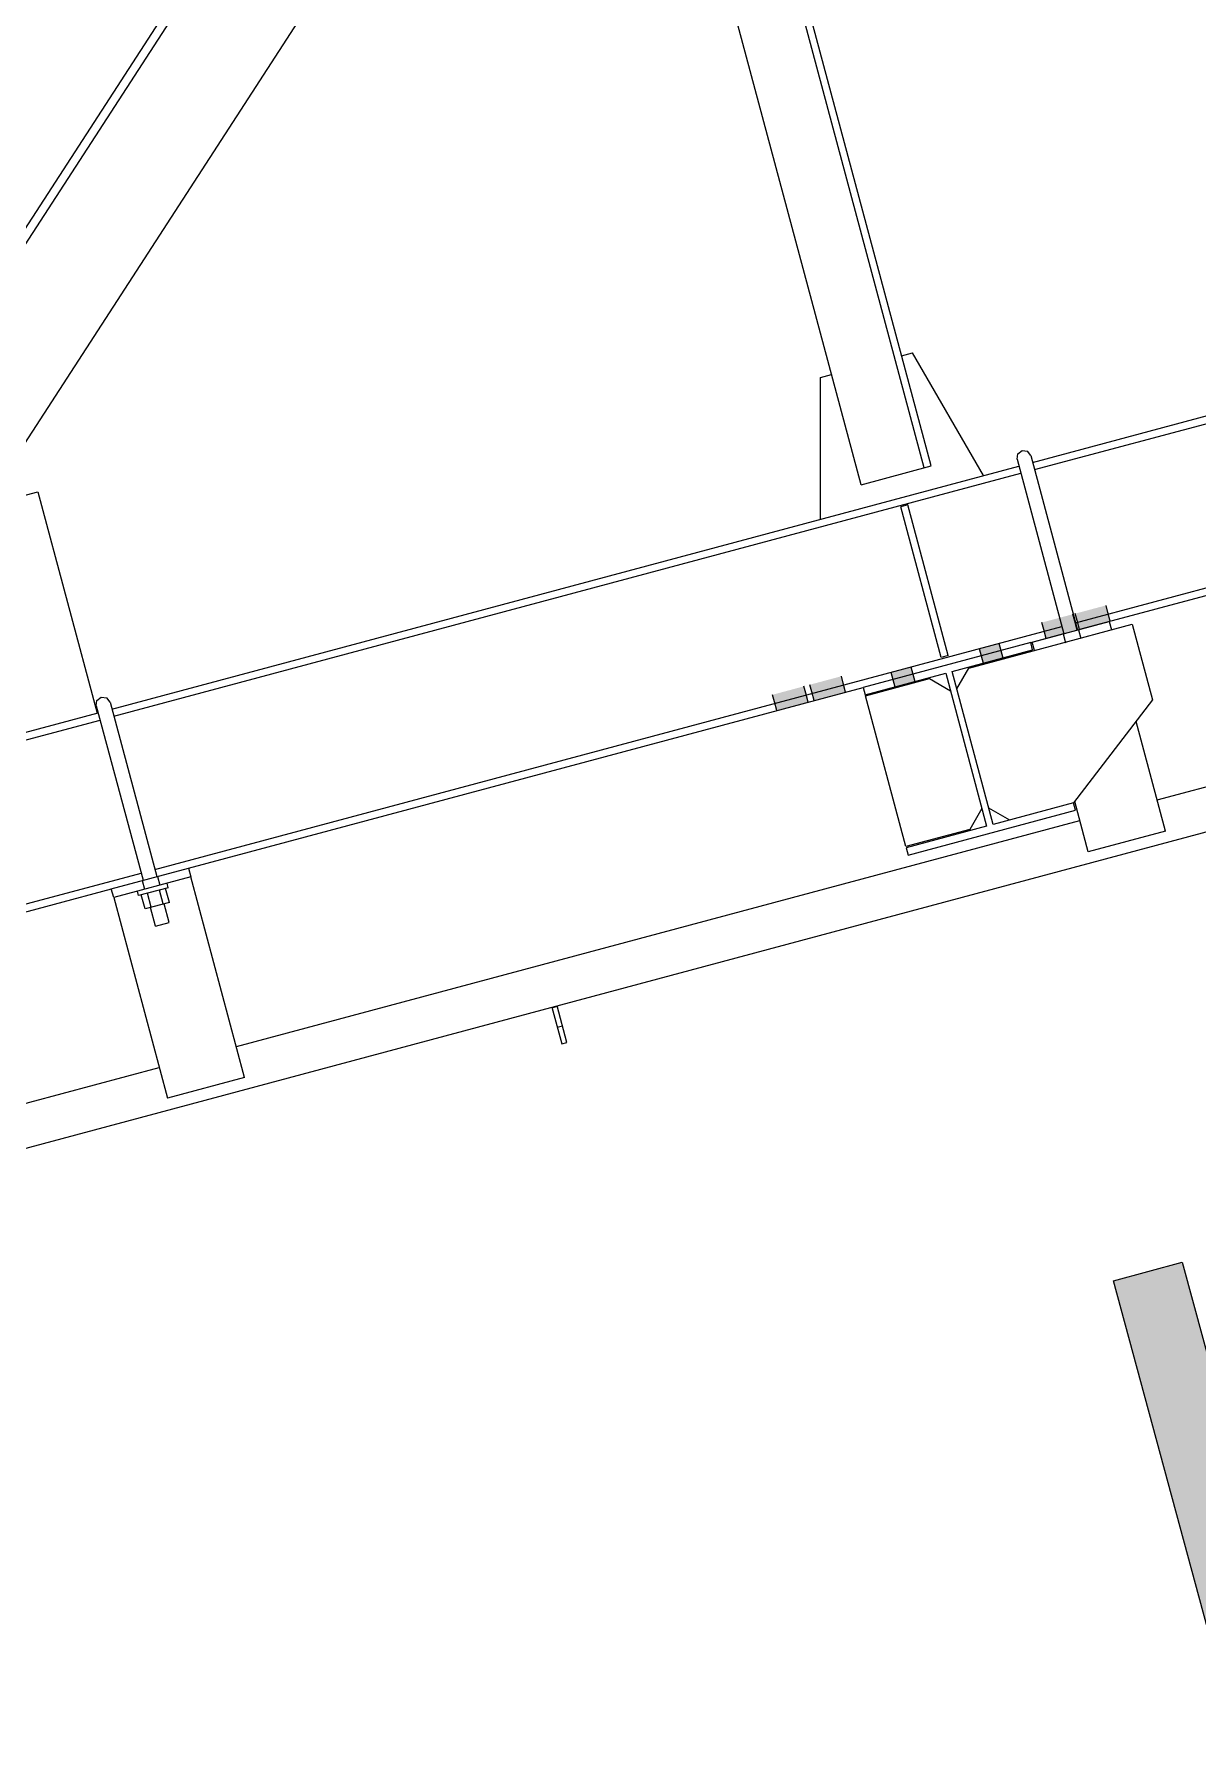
# Model space of a CAD drawing. Header units: millimetres. Extents: x -753 to 90, y 56274 to 56868.
# Drawn here: x -384.25 to -363.86, y 56698.35 to 56728.24 of the extents above; entities that cross this region are included whole.
import ezdxf

# ---------------------------------------------------------------- set-up
doc = ezdxf.new("R2010")
doc.units = ezdxf.units.MM
doc.linetypes.add('XKITLINE00', pattern=[0])
doc.linetypes.add('XKITLINE02', pattern=[4, 2, -2])
for name, color, linetype, lineweight in [('Corte', 7, 'Continuous', 0), ('Parafuso', 3, 'Continuous', 0), ('Peça', 2, 'Continuous', 0)]:
    doc.layers.add(name, color=color, linetype=linetype, lineweight=lineweight)

# ---------------------------------------------------------------- blocks, each defined once
blk = doc.blocks.new('*A493')
at = {"layer": 'Peça', "color": 1, "linetype": 'XKITLINE00', "lineweight": 0}
for p, q in [((-367.874, 56717.133), (-365.014, 56717.899)), ((-365.014, 56717.899), (-364.659, 56716.574)), ((-368.087, 56716.766), (-367.874, 56717.133)), ((-364.659, 56716.574), (-366.039, 56714.772)), ((-367.529, 56714.683), (-367.161, 56714.471))]:
    blk.add_line(p, q, dxfattribs=at)
blk = doc.blocks.new('*A570')
at = {"layer": 'Parafuso'}
for points in [[(-367.347, 56717.568), (-367.313, 56717.441), (-367.661, 56717.348), (-367.695, 56717.475)], [(-367.347, 56717.568), (-367.313, 56717.441), (-367.661, 56717.348), (-367.695, 56717.475)], [(-367.313, 56717.441), (-367.279, 56717.313), (-367.627, 56717.22), (-367.661, 56717.348)], [(-367.313, 56717.441), (-367.279, 56717.313), (-367.627, 56717.22), (-367.661, 56717.348)], [(-368.893, 56717.154), (-368.858, 56717.027), (-369.206, 56716.933), (-369.24, 56717.061)], [(-368.893, 56717.154), (-368.858, 56717.027), (-369.206, 56716.933), (-369.24, 56717.061)], [(-368.858, 56717.027), (-368.824, 56716.899), (-369.172, 56716.806), (-369.206, 56716.934)], [(-368.858, 56717.027), (-368.824, 56716.899), (-369.172, 56716.806), (-369.206, 56716.934)]]:
    blk.add_hatch(color=7, dxfattribs=at).paths.add_polyline_path(points, flags=17)
at = {"layer": 'Parafuso', "color": 7, "linetype": 'XKITLINE00', "lineweight": 0}
for p, q in [((-367.347, 56717.568), (-367.313, 56717.441)), ((-367.347, 56717.568), (-367.313, 56717.441)), ((-367.695, 56717.475), (-367.661, 56717.348)), ((-367.695, 56717.475), (-367.661, 56717.348)), ((-367.661, 56717.348), (-367.627, 56717.22)), ((-367.661, 56717.348), (-367.627, 56717.22)), ((-367.313, 56717.441), (-367.279, 56717.313)), ((-367.313, 56717.441), (-367.279, 56717.313)), ((-369.24, 56717.061), (-369.206, 56716.933)), ((-369.24, 56717.061), (-369.206, 56716.933)), ((-368.893, 56717.154), (-368.858, 56717.027)), ((-368.893, 56717.154), (-368.858, 56717.027)), ((-368.858, 56717.027), (-368.824, 56716.899)), ((-368.858, 56717.027), (-368.824, 56716.899)), ((-369.206, 56716.934), (-369.172, 56716.806)), ((-369.206, 56716.934), (-369.172, 56716.806))]:
    blk.add_line(p, q, dxfattribs=at)
blk = doc.blocks.new('*A573')
at = {"layer": 'Peça', "color": 1, "linetype": 'XKITLINE00', "lineweight": 0}
for p, q in [((-369.688, 56716.647), (-368.566, 56716.948)), ((-368.566, 56716.948), (-368.199, 56716.736)), ((-368.98, 56714.004), (-369.688, 56716.647)), ((-367.646, 56714.672), (-367.858, 56714.305)), ((-367.858, 56714.305), (-368.98, 56714.004))]:
    blk.add_line(p, q, dxfattribs=at)
blk = doc.blocks.new('*A574')
at = {"layer": 'Parafuso'}
for points in [[(-367.347, 56717.568), (-367.313, 56717.441), (-367.661, 56717.348), (-367.695, 56717.475)], [(-367.347, 56717.568), (-367.313, 56717.441), (-367.661, 56717.348), (-367.695, 56717.475)], [(-367.313, 56717.441), (-367.279, 56717.313), (-367.627, 56717.22), (-367.661, 56717.348)], [(-367.313, 56717.441), (-367.279, 56717.313), (-367.627, 56717.22), (-367.661, 56717.348)], [(-368.893, 56717.154), (-368.858, 56717.027), (-369.206, 56716.933), (-369.24, 56717.061)], [(-368.893, 56717.154), (-368.858, 56717.027), (-369.206, 56716.933), (-369.24, 56717.061)], [(-368.858, 56717.027), (-368.824, 56716.899), (-369.172, 56716.806), (-369.206, 56716.934)], [(-368.858, 56717.027), (-368.824, 56716.899), (-369.172, 56716.806), (-369.206, 56716.934)]]:
    blk.add_hatch(color=7, dxfattribs=at).paths.add_polyline_path(points, flags=17)
at = {"layer": 'Parafuso', "color": 7, "linetype": 'XKITLINE00', "lineweight": 0}
for p, q in [((-367.347, 56717.568), (-367.313, 56717.441)), ((-367.347, 56717.568), (-367.313, 56717.441)), ((-367.695, 56717.475), (-367.661, 56717.348)), ((-367.695, 56717.475), (-367.661, 56717.348)), ((-367.661, 56717.348), (-367.627, 56717.22)), ((-367.661, 56717.348), (-367.627, 56717.22)), ((-367.313, 56717.441), (-367.279, 56717.313)), ((-367.313, 56717.441), (-367.279, 56717.313)), ((-369.24, 56717.061), (-369.206, 56716.933)), ((-369.24, 56717.061), (-369.206, 56716.933)), ((-368.893, 56717.154), (-368.858, 56717.027)), ((-368.893, 56717.154), (-368.858, 56717.027)), ((-368.858, 56717.027), (-368.824, 56716.899)), ((-368.858, 56717.027), (-368.824, 56716.899)), ((-369.206, 56716.934), (-369.172, 56716.806)), ((-369.206, 56716.934), (-369.172, 56716.806))]:
    blk.add_line(p, q, dxfattribs=at)
blk = doc.blocks.new('*A575')
at = {"layer": 'Peça', "color": 1, "linetype": 'XKITLINE00', "lineweight": 0}
for p, q in [((-366.791, 56717.581), (-369.728, 56716.794)), ((-366.757, 56717.453), (-366.791, 56717.581)), ((-368.169, 56717.075), (-366.757, 56717.453)), ((-369.694, 56716.666), (-368.281, 56717.045)), ((-368.281, 56717.045), (-367.563, 56714.363)), ((-367.451, 56714.393), (-368.169, 56717.075)), ((-369.728, 56716.794), (-369.694, 56716.666)), ((-368.941, 56713.857), (-366.005, 56714.644)), ((-366.039, 56714.772), (-367.451, 56714.393)), ((-366.005, 56714.644), (-366.039, 56714.772)), ((-367.563, 56714.363), (-368.975, 56713.985)), ((-368.975, 56713.985), (-368.941, 56713.857))]:
    blk.add_line(p, q, dxfattribs=at)
blk = doc.blocks.new('*A576')
at = {"layer": 'Peça', "color": 1, "linetype": 'XKITLINE00', "lineweight": 0}
for p, q in [((-368.946, 56719.993), (-369.068, 56719.96)), ((-368.36, 56717.318), (-369.068, 56719.96)), ((-368.238, 56717.35), (-368.946, 56719.993)), ((-368.238, 56717.35), (-368.36, 56717.318))]:
    blk.add_line(p, q, dxfattribs=at)
blk = doc.blocks.new('*A1311')
at = {"layer": 'Peça', "color": 1, "linetype": 'XKITLINE00', "lineweight": 0}
for p, q in [((-366.757, 56720.737), (-344.436, 56726.718)), ((-366.723, 56720.61), (-344.402, 56726.59)), ((-366.004, 56717.928), (-343.684, 56723.909)), ((-365.97, 56717.801), (-344.205, 56723.632)), ((-382.888, 56716.415), (-366.998, 56720.672)), ((-382.854, 56716.287), (-366.964, 56720.545)), ((-382.136, 56713.606), (-366.246, 56717.863)), ((-366.791, 56717.58), (-366.211, 56717.736)), ((-381.546, 56713.627), (-369.728, 56716.794)), ((-393.138, 56713.668), (-383.13, 56716.35)), ((-393.104, 56713.541), (-383.095, 56716.222)), ((-392.386, 56710.859), (-382.377, 56713.541)), ((-392.351, 56710.732), (-382.898, 56713.265))]:
    blk.add_line(p, q, dxfattribs=at)
blk = doc.blocks.new('*A1353')
at = {"layer": 'Parafuso'}
for points in [[(-365.472, 56718.231), (-365.439, 56718.109), (-365.98, 56717.964), (-366.012, 56718.086)], [(-366.053, 56718.076), (-366.02, 56717.953), (-366.561, 56717.808), (-366.594, 56717.931)], [(-366.02, 56717.953), (-365.979, 56717.798), (-366.52, 56717.653), (-366.561, 56717.808)], [(-365.439, 56718.109), (-365.398, 56717.954), (-365.938, 56717.809), (-365.98, 56717.964)]]:
    blk.add_hatch(color=7, dxfattribs=at).paths.add_polyline_path(points, flags=17)
at = {"layer": 'Parafuso', "color": 7, "linetype": 'XKITLINE00', "lineweight": 0}
for p, q in [((-365.439, 56718.109), (-365.472, 56718.231)), ((-366.561, 56717.808), (-366.594, 56717.931)), ((-366.02, 56717.953), (-366.053, 56718.076)), ((-365.979, 56717.798), (-366.02, 56717.953)), ((-365.98, 56717.964), (-366.012, 56718.086)), ((-365.938, 56717.809), (-365.98, 56717.964)), ((-365.398, 56717.954), (-365.439, 56718.109)), ((-366.52, 56717.653), (-366.561, 56717.808))]:
    blk.add_line(p, q, dxfattribs=at)
blk = doc.blocks.new('*A1355')
at = {"layer": 'Parafuso'}
for points in [[(-370.628, 56716.718), (-370.66, 56716.841), (-370.109, 56716.989), (-370.076, 56716.866)], [(-371.282, 56716.543), (-371.315, 56716.665), (-370.764, 56716.813), (-370.731, 56716.691)], [(-371.241, 56716.388), (-371.282, 56716.543), (-370.731, 56716.691), (-370.69, 56716.536)], [(-370.586, 56716.564), (-370.628, 56716.718), (-370.076, 56716.866), (-370.035, 56716.712)]]:
    blk.add_hatch(color=7, dxfattribs=at).paths.add_polyline_path(points, flags=17)
at = {"layer": 'Parafuso', "color": 7, "linetype": 'XKITLINE00', "lineweight": 0}
for p, q in [((-370.076, 56716.866), (-370.109, 56716.989)), ((-371.282, 56716.543), (-371.315, 56716.665)), ((-370.731, 56716.691), (-370.764, 56716.813)), ((-370.69, 56716.536), (-370.731, 56716.691)), ((-370.628, 56716.718), (-370.66, 56716.841)), ((-370.586, 56716.564), (-370.628, 56716.718)), ((-370.035, 56716.712), (-370.076, 56716.866)), ((-371.241, 56716.388), (-371.282, 56716.543))]:
    blk.add_line(p, q, dxfattribs=at)
blk = doc.blocks.new('*A1366')
at = {"layer": 'Peça', "color": 1, "linetype": 'XKITLINE00', "lineweight": 0}
for p, q in [((-367.03, 56720.791), (-367.018, 56720.886)), ((-367.018, 56720.886), (-366.942, 56720.944)), ((-366.942, 56720.944), (-366.847, 56720.932)), ((-366.789, 56720.856), (-366.847, 56720.932)), ((-366.789, 56720.856), (-365.969, 56717.799)), ((-367.03, 56720.791), (-366.211, 56717.734))]:
    blk.add_line(p, q, dxfattribs=at)
blk = doc.blocks.new('*A1371')
at = {"layer": 'Peça', "color": 1, "linetype": 'XKITLINE00', "lineweight": 0}
for p, q in [((-342.015, 56720.867), (-340.851, 56721.179)), ((-340.851, 56721.179), (-340.654, 56720.443)), ((-386.601, 56708.132), (-340.654, 56720.443)), ((-364.577, 56714.822), (-343.367, 56720.505)), ((-380.708, 56710.5), (-365.929, 56714.459)), ((-386.798, 56708.868), (-382.06, 56710.137)), ((-386.798, 56708.868), (-386.601, 56708.132))]:
    blk.add_line(p, q, dxfattribs=at)
blk = doc.blocks.new('*A1379')
at = {"layer": 'Peça', "color": 1, "linetype": 'XKITLINE00', "lineweight": 0}
for p, q in [((-377.144, 56736.046), (-389.832, 56716.475)), ((-389.699, 56716.389), (-377.011, 56735.96)), ((-375.432, 56734.936), (-377.144, 56736.046)), ((-375.432, 56734.936), (-388.12, 56715.365)), ((-388.12, 56715.365), (-389.832, 56716.475))]:
    blk.add_line(p, q, dxfattribs=at)
blk = doc.blocks.new('*A1380')
at = {"layer": 'Peça', "color": 1, "linetype": 'XKITLINE00', "lineweight": 0}
for p, q in [((-385.137, 56719.967), (-384.188, 56720.221)), ((-384.188, 56720.221), (-383.149, 56716.345)), ((-391.067, 56718.378), (-388.079, 56719.179)), ((-390.105, 56714.791), (-389.738, 56714.579))]:
    blk.add_line(p, q, dxfattribs=at)
blk = doc.blocks.new('*A1384')
at = {"layer": 'Peça', "color": 1, "linetype": 'XKITLINE00', "lineweight": 0}
for p, q in [((-374.194, 56736.882), (-372.967, 56737.211)), ((-368.659, 56720.641), (-373.09, 56737.178)), ((-368.536, 56720.674), (-372.967, 56737.211)), ((-369.763, 56720.346), (-374.194, 56736.882)), ((-369.763, 56720.346), (-368.536, 56720.674))]:
    blk.add_line(p, q, dxfattribs=at)
blk = doc.blocks.new('*A1677')
at = {"layer": 'Peça', "color": 1, "linetype": 'XKITLINE00', "lineweight": 0}
for p, q in [((-383.162, 56716.472), (-383.15, 56716.567)), ((-383.162, 56716.472), (-382.343, 56713.415)), ((-383.15, 56716.567), (-383.074, 56716.625)), ((-383.074, 56716.625), (-382.979, 56716.613)), ((-382.921, 56716.537), (-382.979, 56716.613)), ((-382.921, 56716.537), (-382.102, 56713.48)), ((-382.127, 56712.608), (-382.215, 56712.938)), ((-381.886, 56712.673), (-381.974, 56713.002)), ((-382.127, 56712.608), (-381.886, 56712.673))]:
    blk.add_line(p, q, dxfattribs=at)
blk = doc.blocks.new('*A1679')
at = {"layer": 'Peça', "color": 1, "linetype": 'XKITLINE00', "lineweight": 0}
for p, q in [((-382.307, 56712.913), (-382.373, 56713.159)), ((-382.201, 56712.942), (-382.267, 56713.187)), ((-381.988, 56712.999), (-382.054, 56713.244)), ((-381.882, 56713.027), (-381.948, 56713.272)), ((-381.882, 56713.027), (-382.307, 56712.913))]:
    blk.add_line(p, q, dxfattribs=at)
blk = doc.blocks.new('*A1680')
at = {"layer": 'Peça', "color": 1, "linetype": 'XKITLINE00', "lineweight": 0}
for p, q in [((-382.421, 56713.146), (-382.442, 56713.223)), ((-381.9, 56713.285), (-382.421, 56713.146)), ((-381.9, 56713.285), (-381.92, 56713.363))]:
    blk.add_line(p, q, dxfattribs=at)
blk = doc.blocks.new('*A1684')
at = {"layer": 'Parafuso', "color": 7, "linetype": 'XKITLINE02', "lineweight": 0}
for p, q in [((-366.225, 56717.73), (-366.184, 56717.575)), ((-365.955, 56717.803), (-365.913, 56717.648))]:
    blk.add_line(p, q, dxfattribs=at)
blk = doc.blocks.new('*A1685')
at = {"layer": 'Peça', "color": 1, "linetype": 'XKITLINE00', "lineweight": 0}
for p, q in [((-366.766, 56717.585), (-365.414, 56717.947)), ((-365.414, 56717.947), (-365.375, 56717.803)), ((-366.727, 56717.44), (-366.766, 56717.585)), ((-364.431, 56714.277), (-364.946, 56716.199)), ((-365.783, 56713.915), (-366.019, 56714.797)), ((-364.431, 56714.277), (-365.783, 56713.915))]:
    blk.add_line(p, q, dxfattribs=at)
blk = doc.blocks.new('*A1686')
at = {"layer": 'Parafuso', "color": 7, "linetype": 'XKITLINE02', "lineweight": 0}
for p, q in [((-366.225, 56717.73), (-366.184, 56717.575)), ((-365.955, 56717.802), (-365.914, 56717.648))]:
    blk.add_line(p, q, dxfattribs=at)
blk = doc.blocks.new('*A1690')
at = {"layer": 'Peça', "color": 1, "linetype": 'XKITLINE00', "lineweight": 0}
for p, q in [((-375.179, 56711.192), (-375.008, 56710.55)), ((-375.177, 56711.182), (-375.085, 56711.207)), ((-374.916, 56710.575), (-375.087, 56711.217)), ((-375.085, 56710.84), (-374.993, 56710.865)), ((-375.008, 56710.55), (-374.916, 56710.575))]:
    blk.add_line(p, q, dxfattribs=at)
blk = doc.blocks.new('*A1694')
at = {"layer": 'Parafuso', "color": 7, "linetype": 'XKITLINE02', "lineweight": 0}
for p, q in [((-382.358, 56713.411), (-382.316, 56713.256)), ((-382.087, 56713.483), (-382.046, 56713.329))]:
    blk.add_line(p, q, dxfattribs=at)
blk = doc.blocks.new('*A1695')
at = {"layer": 'Peça', "color": 1, "linetype": 'XKITLINE00', "lineweight": 0}
for p, q in [((-382.899, 56713.266), (-381.546, 56713.628)), ((-381.505, 56713.474), (-382.857, 56713.111)), ((-381.546, 56713.628), (-381.505, 56713.474)), ((-380.563, 56709.958), (-381.505, 56713.474)), ((-382.857, 56713.111), (-382.899, 56713.266)), ((-382.857, 56713.111), (-381.915, 56709.596)), ((-380.563, 56709.958), (-381.915, 56709.596))]:
    blk.add_line(p, q, dxfattribs=at)
blk = doc.blocks.new('*A1696')
at = {"layer": 'Parafuso', "color": 7, "linetype": 'XKITLINE02', "lineweight": 0}
for p, q in [((-382.358, 56713.411), (-382.316, 56713.256)), ((-382.087, 56713.483), (-382.046, 56713.329))]:
    blk.add_line(p, q, dxfattribs=at)
blk = doc.blocks.new('*A1755')
at = {"layer": 'Peça', "color": 1, "linetype": 'XKITLINE00', "lineweight": 0}
for p, q in [((-371.51, 56736.143), (-370.449, 56737.886)), ((-351.902, 56726.589), (-370.449, 56737.886)), ((-370.532, 56737.75), (-351.984, 56726.454)), ((-352.963, 56724.847), (-371.51, 56736.143)), ((-352.963, 56724.847), (-351.902, 56726.589))]:
    blk.add_line(p, q, dxfattribs=at)
blk = doc.blocks.new('*A1760')
at = {"layer": 'Peça', "color": 1, "linetype": 'XKITLINE00', "lineweight": 0}
for p, q in [((-369.054, 56722.606), (-368.861, 56722.658)), ((-367.619, 56720.506), (-368.861, 56722.658)), ((-370.474, 56722.226), (-370.281, 56722.277)), ((-370.474, 56719.741), (-370.474, 56722.226))]:
    blk.add_line(p, q, dxfattribs=at)
blk = doc.blocks.new('*A2198')
at = {"layer": 'Corte'}
for points in [[(-364.135, 56706.724), (-361.961, 56698.68), (-365.342, 56706.398)], [(-361.961, 56698.68), (-363.167, 56698.353), (-365.342, 56706.398)]]:
    blk.add_hatch(color=6, dxfattribs=at).paths.add_polyline_path(points, flags=17)
at = {"layer": 'Corte', "color": 6, "linetype": 'XKITLINE00', "lineweight": 0}
for p, q in [((-365.342, 56706.398), (-364.135, 56706.724)), ((-364.135, 56706.724), (-361.961, 56698.68)), ((-363.167, 56698.353), (-365.342, 56706.398))]:
    blk.add_line(p, q, dxfattribs=at)

msp = doc.modelspace()

# ---------------------------------------------------------------- block references
at = {"lineweight": 0}
for name in ['*A1311', '*A1755', '*A1384', '*A1379', '*A1760', '*A1371', '*A1366', '*A1380', '*A576', '*A1353', '*A493', '*A1685', '*A575', '*A570', '*A574', '*A1684', '*A1686', '*A1355', '*A573', '*A1677', '*A1695', '*A1694', '*A1696', '*A1680', '*A1679', '*A1690']:
    msp.add_blockref(name, (0, 0), dxfattribs=at)
at = {"layer": 'Corte', "lineweight": 0}
msp.add_blockref('*A2198', (0, 0), dxfattribs=at)

doc.saveas('drawing.dxf')
